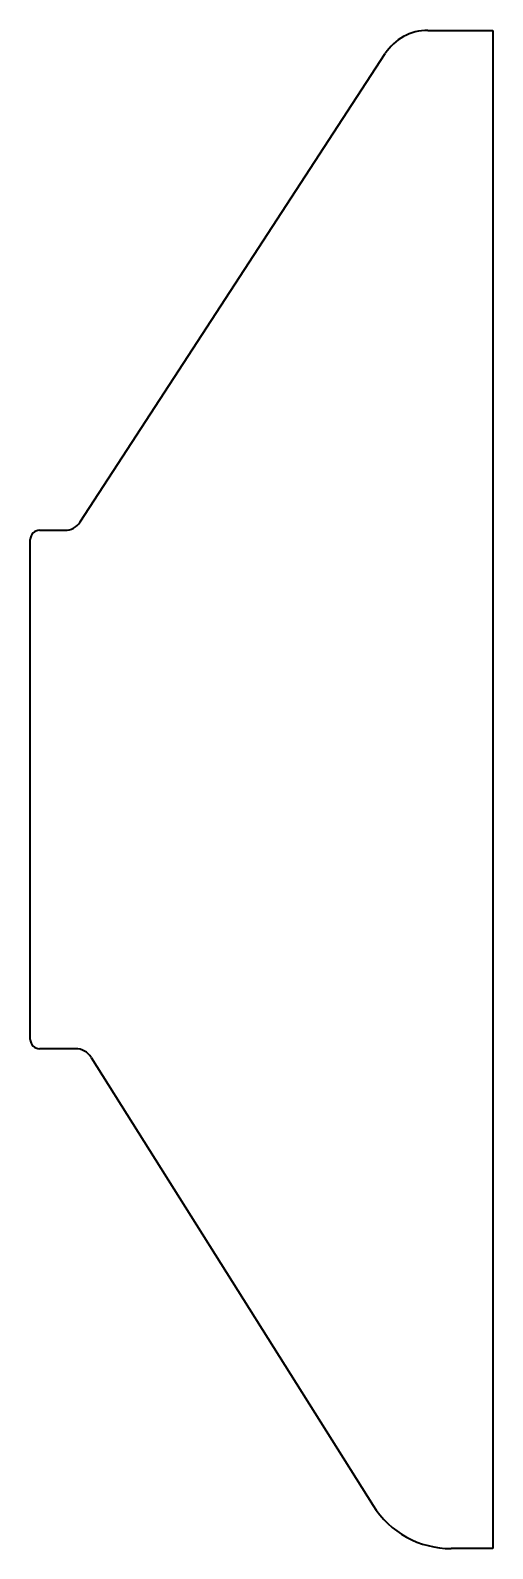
# Model space of a CAD drawing. Extents: x 102 to 127, y 40 to 122.
import ezdxf

# ---------------------------------------------------------------- set-up
doc = ezdxf.new("R2010")
doc.units = 0

msp = doc.modelspace()

# ---------------------------------------------------------------- linework, layer by layer
at = {"color": 7, "lineweight": 35, "ltscale": 0.0875}
msp.add_line((123.5, 122), (127, 122), dxfattribs=at)
at = {"color": 7, "lineweight": 35}
for p, q in [((127, 122), (127, 40)), ((104.697212, 95.453827), (121.189613, 120.748299)), ((102, 67.5), (102, 94.5)), ((105.294159, 66.532814), (120.529228, 42.335934))]:
    msp.add_line(p, q, dxfattribs=at)
at = {"color": 7, "lineweight": 35, "ltscale": 0.033989}
msp.add_line((102.5, 95), (103.859543, 95), dxfattribs=at)
at = {"color": 7, "lineweight": 35, "ltscale": 0.048698}
msp.add_line((104.447922, 67), (102.5, 67), dxfattribs=at)
at = {"color": 7, "lineweight": 35, "ltscale": 0.05599}
msp.add_line((127, 40), (124.760391, 40), dxfattribs=at)
at = {"color": 7, "lineweight": 35}
for centre, radius, start, end in [((123.5, 119.241882), 2.758114, 90.000003, 146.895007), ((103.859543, 96), 1, 269.999997, 326.895009), ((102.5, 94.5), 0.5, 90.000003, 179.999995), ((102.5, 67.5), 0.5, 180.000005, 269.999997), ((104.447922, 66), 1, 32.195732, 90.000003), ((124.760391, 45), 5, 212.195731, 269.999997)]:
    msp.add_arc(centre, radius, start, end, dxfattribs=at)

doc.saveas('drawing.dxf')
